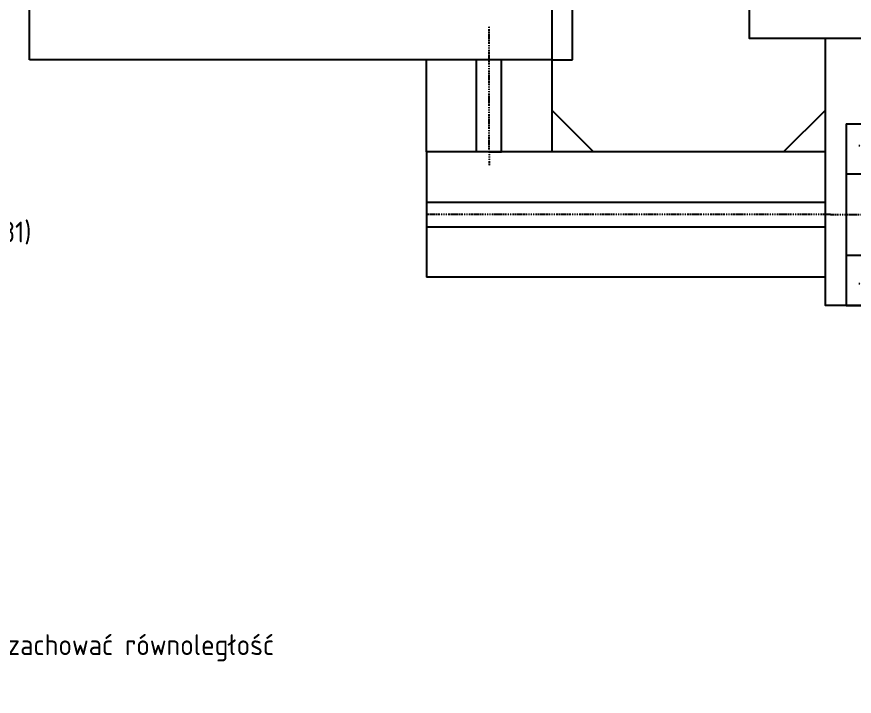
# Model space of a CAD drawing. Header units: millimetres. Extents: x -3388 to 4307, y 243 to 4457.
# Drawn here: x -311.5 to 89.3, y 243.3 to 568.6 of the extents above; entities that cross this region are included whole.
import ezdxf

# ---------------------------------------------------------------- set-up
doc = ezdxf.new("R2010")
doc.units = ezdxf.units.MM
doc.linetypes.add('AUSGEZOGEN', pattern=[0])
doc.linetypes.add('STRICHPUNKT', pattern=[1, 0.5, -0.25, 0, -0.25])
for name, color, linetype in [('L2STAR', 2, 'AUSGEZOGEN'), ('L5STAR', 7, 'AUSGEZOGEN'), ('M2STAR', 2, 'STRICHPUNKT')]:
    doc.layers.add(name, color=color, linetype=linetype)
doc.layers.add('osie', color=2, linetype='STRICHPUNKT', lineweight=25)
doc.styles.get("Standard").update_dxf_attribs({"font": 'geniso.shx'})

# ---------------------------------------------------------------- blocks, each defined once
blk = doc.blocks.new('R105804000_5')
at = {"layer": 'L2STAR'}
blk.add_arc((0, 0), 4.25, 270, 180, dxfattribs=at)
at = {"layer": 'L5STAR'}
for p, q in [((-43.5, 20), (43.5, 20)), ((-43.5, 20), (-43.5, -20)), ((-19.5, 20), (-19.5, -20)), ((19.5, 20), (19.5, -20)), ((43.5, 20), (43.5, -20)), ((-2.5, 1.44), (0, 2.89)), ((-2.5, -1.44), (-2.5, 1.44)), ((2.5, 1.44), (0, 2.89)), ((2.5, -1.44), (2.5, 1.44)), ((-2.5, -1.44), (0, -2.89)), ((2.5, -1.44), (0, -2.89)), ((-43.5, -20), (43.5, -20))]:
    blk.add_line(p, q, dxfattribs=at)
for centre, radius in [((-33, 0), 9), ((33, 0), 9), ((-33, 0), 5.25), ((0, 0), 5), ((33, 0), 5.25)]:
    blk.add_circle(centre, radius, dxfattribs=at)
at = {"layer": 'M2STAR'}
for p, q in [((0, 27.5), (0, -27.5)), ((-33, 14), (-33, -14)), ((33, 14), (33, -14)), ((-51, 0), (51, 0))]:
    blk.add_line(p, q, dxfattribs=at)

msp = doc.modelspace()

# ---------------------------------------------------------------- linework, layer by layer
for p, q in [((-305.5, 547.91667), (-305.5, 733.91667)), ((-55.5, 577.91667), (-55.5, 547.91667)), ((-45.5, 547.91667), (-45.5, 577.91667)), ((-295.5, 547.91667), (-305.5, 547.91667)), ((-55.5, 547.91667), (-295.5, 547.91667)), ((-115.5, 503.91667), (-115.5, 547.91667)), ((-91.5, 503.91667), (-91.5, 547.91667)), ((-79.5, 503.91667), (-79.5, 547.91667)), ((-55.5, 547.91667), (-45.5, 547.91667)), ((-55.5, 547.91667), (-55.5, 503.91667)), ((-35.5, 503.92852), (-55.5, 523.92852)), ((55.5, 503.92852), (75.5, 523.92852)), ((75.5, 503.91667), (-115.5, 503.91667)), ((-55.5, 503.91667), (-115.5, 503.91667)), ((-115.5, 503.91667), (-115.5, 443.91667)), ((-85.5, 503.91667), (-91.5, 503.91667)), ((-85.5, 503.91667), (-79.5, 503.91667)), ((-115.5, 479.91667), (75.5, 479.91667)), ((75.5, 467.91667), (-115.5, 467.91667)), ((75.5, 443.91667), (-115.5, 443.91667))]:
    msp.add_line(p, q)
for points in [[(79, 582.34434), (39.00006, 582.34434), (39.00006, 588.34434), (39.00006, 558.34434), (139.00006, 558.34434), (139.00006, 618.34434), (132, 618.34434)], [(105.5, 430.41667), (75.5, 430.41667), (75.5, 558.34434), (99.5, 558.34434), (99.5, 517.41667)]]:
    msp.add_lwpolyline(points)
at = {"layer": 'osie'}
for p, q in [((-85.5, 503.91667), (-85.5, 564.32664)), ((-85.5, 503.91667), (-85.5, 497.20958)), ((78, 473.91667), (-115.5, 473.91667))]:
    msp.add_line(p, q, dxfattribs=at)

# ---------------------------------------------------------------- block references
at = {"xscale": -1, "rotation": 90.00000000000007}
msp.add_blockref('R105804000_5', (105.5, 473.91667), dxfattribs=at)

# ---------------------------------------------------------------- texts
at = {"char_height": 10, "attachment_point": 1}
for s, insert in [('Wymiary gabarytowe:\\Pdługość poprzecznicy 420\\Pdługość  podłużnicy  921 (bez konsoli 731) \\Pwysokość 275', (-541.83575, 503.88727)), ('UWAGI:\\P- montaż rozpocząć od skręcenia ramy- zachować równoległość pomiędzy podłużnicami', (-546.51195, 289.62879))]:
    msp.add_mtext_dynamic_manual_height_columns(s, width=379.0679358, gutter_width=12.5, heights=[0], dxfattribs=dict(at, insert=insert))

doc.saveas('drawing.dxf')
